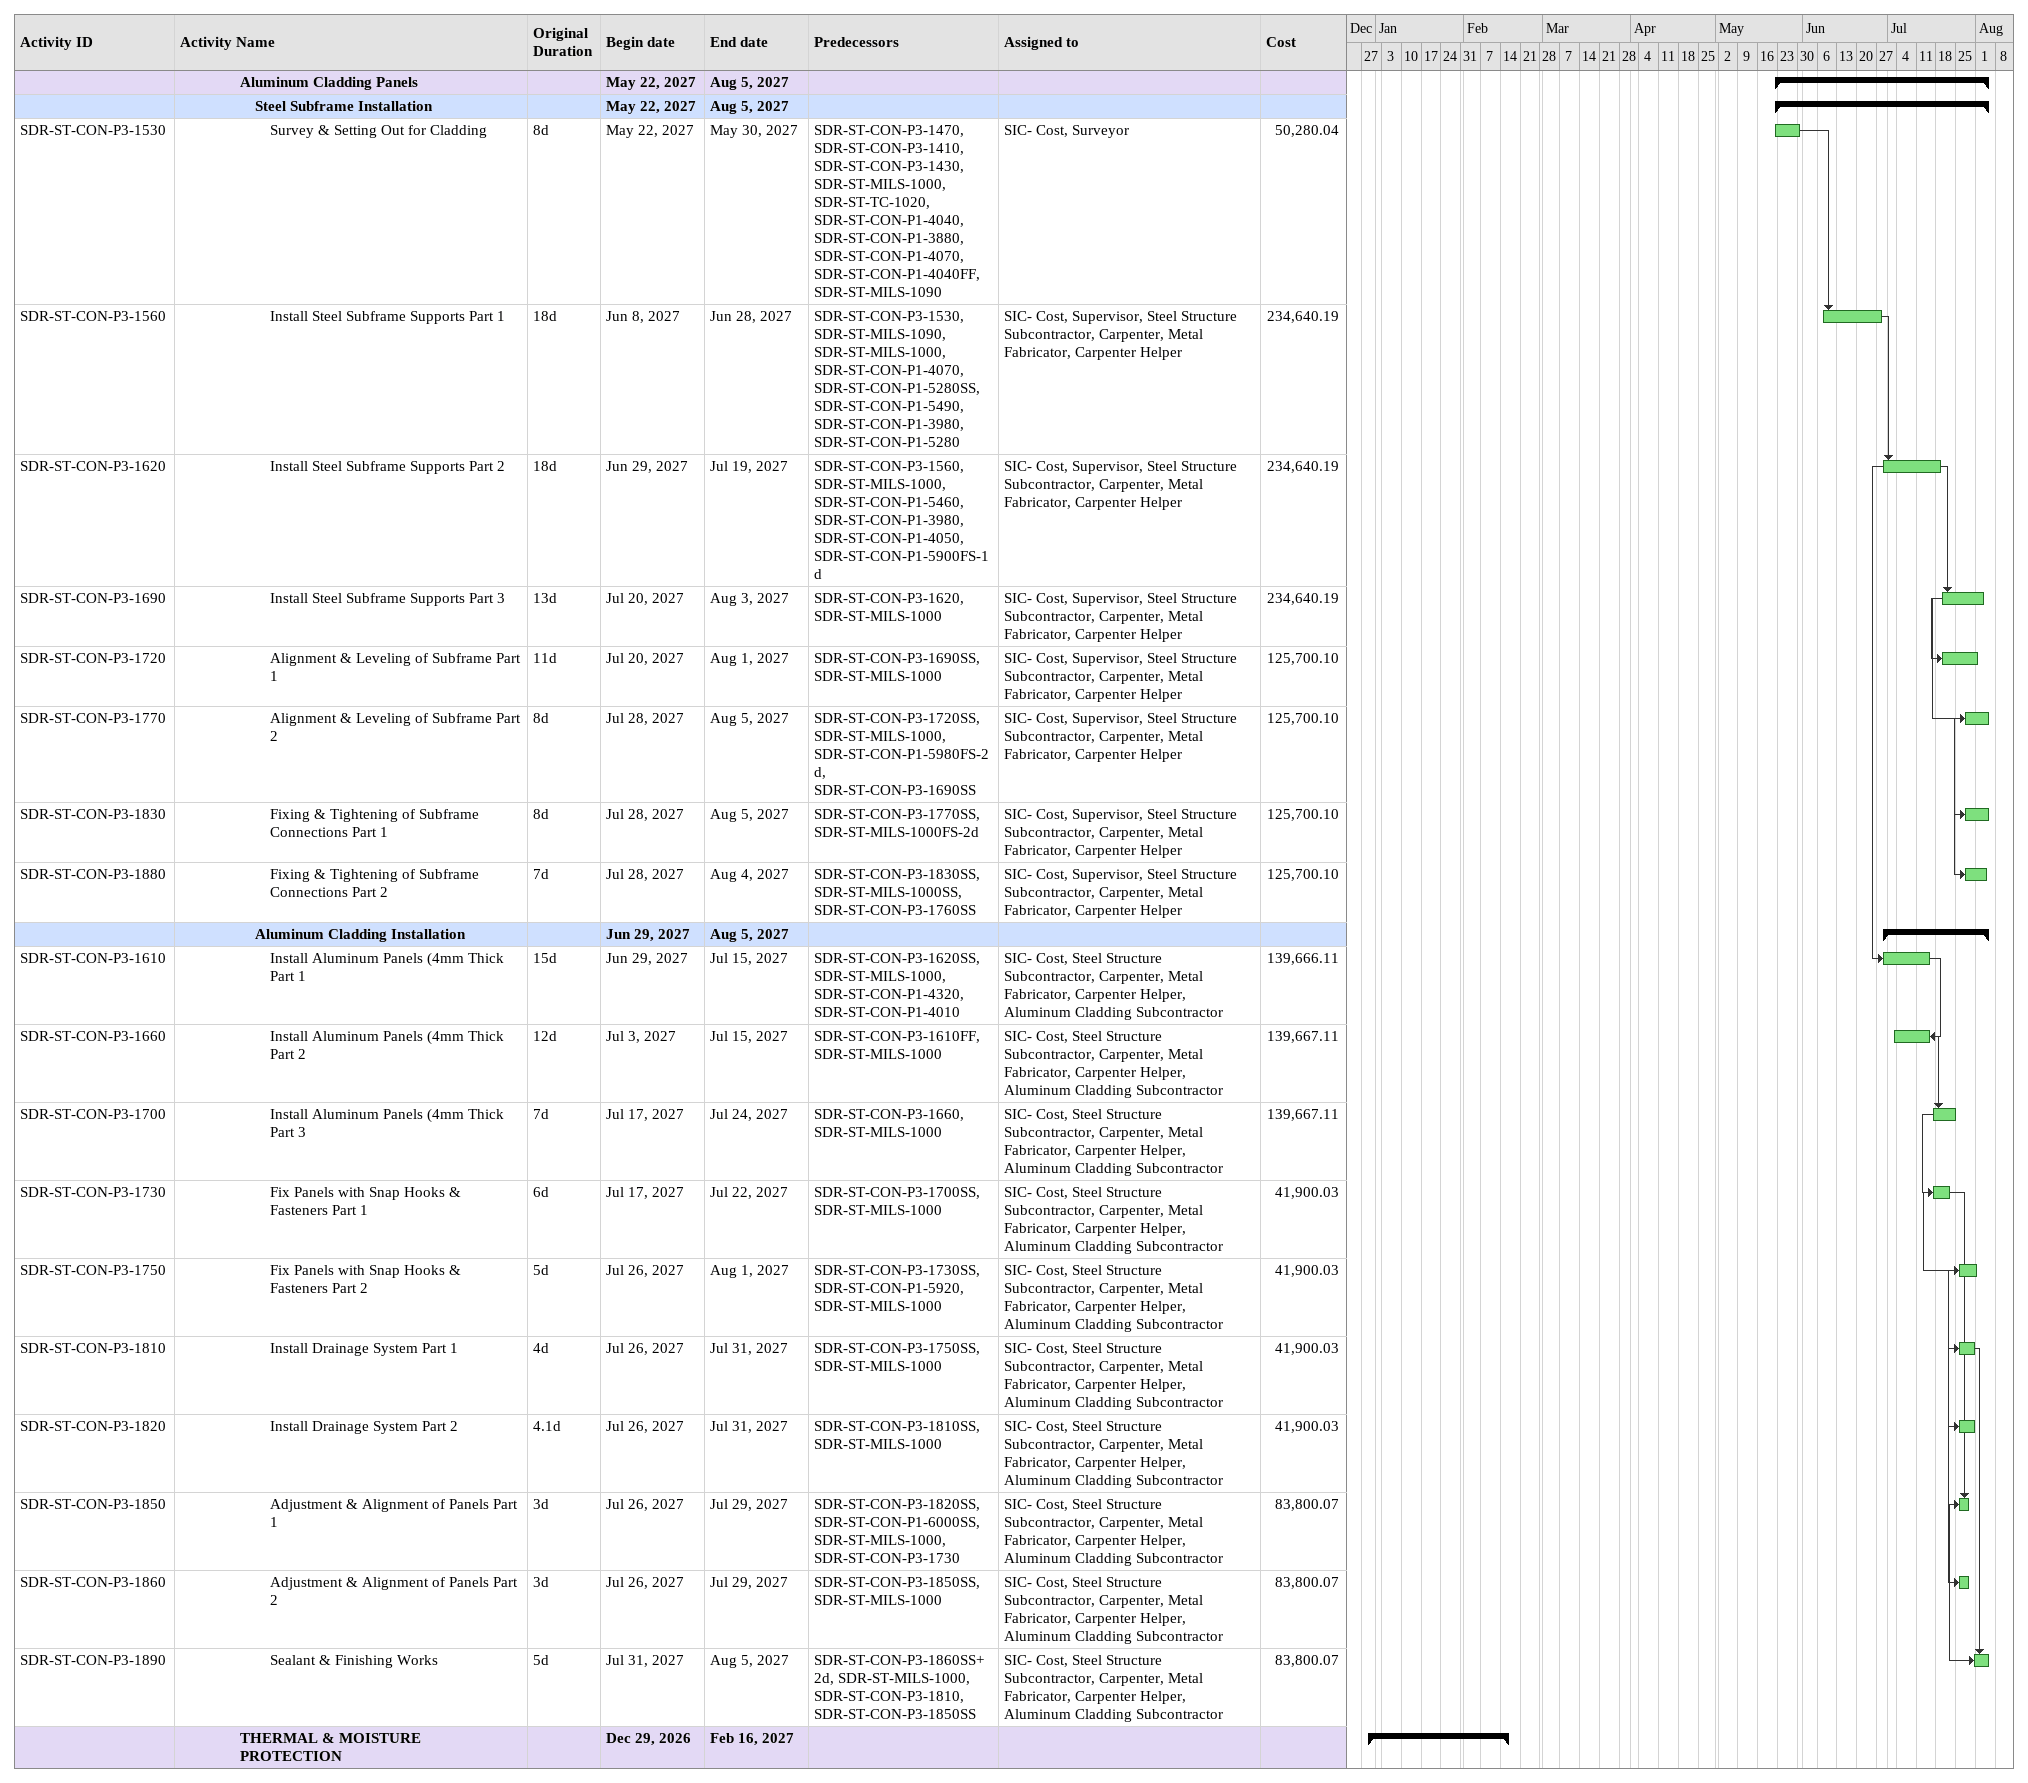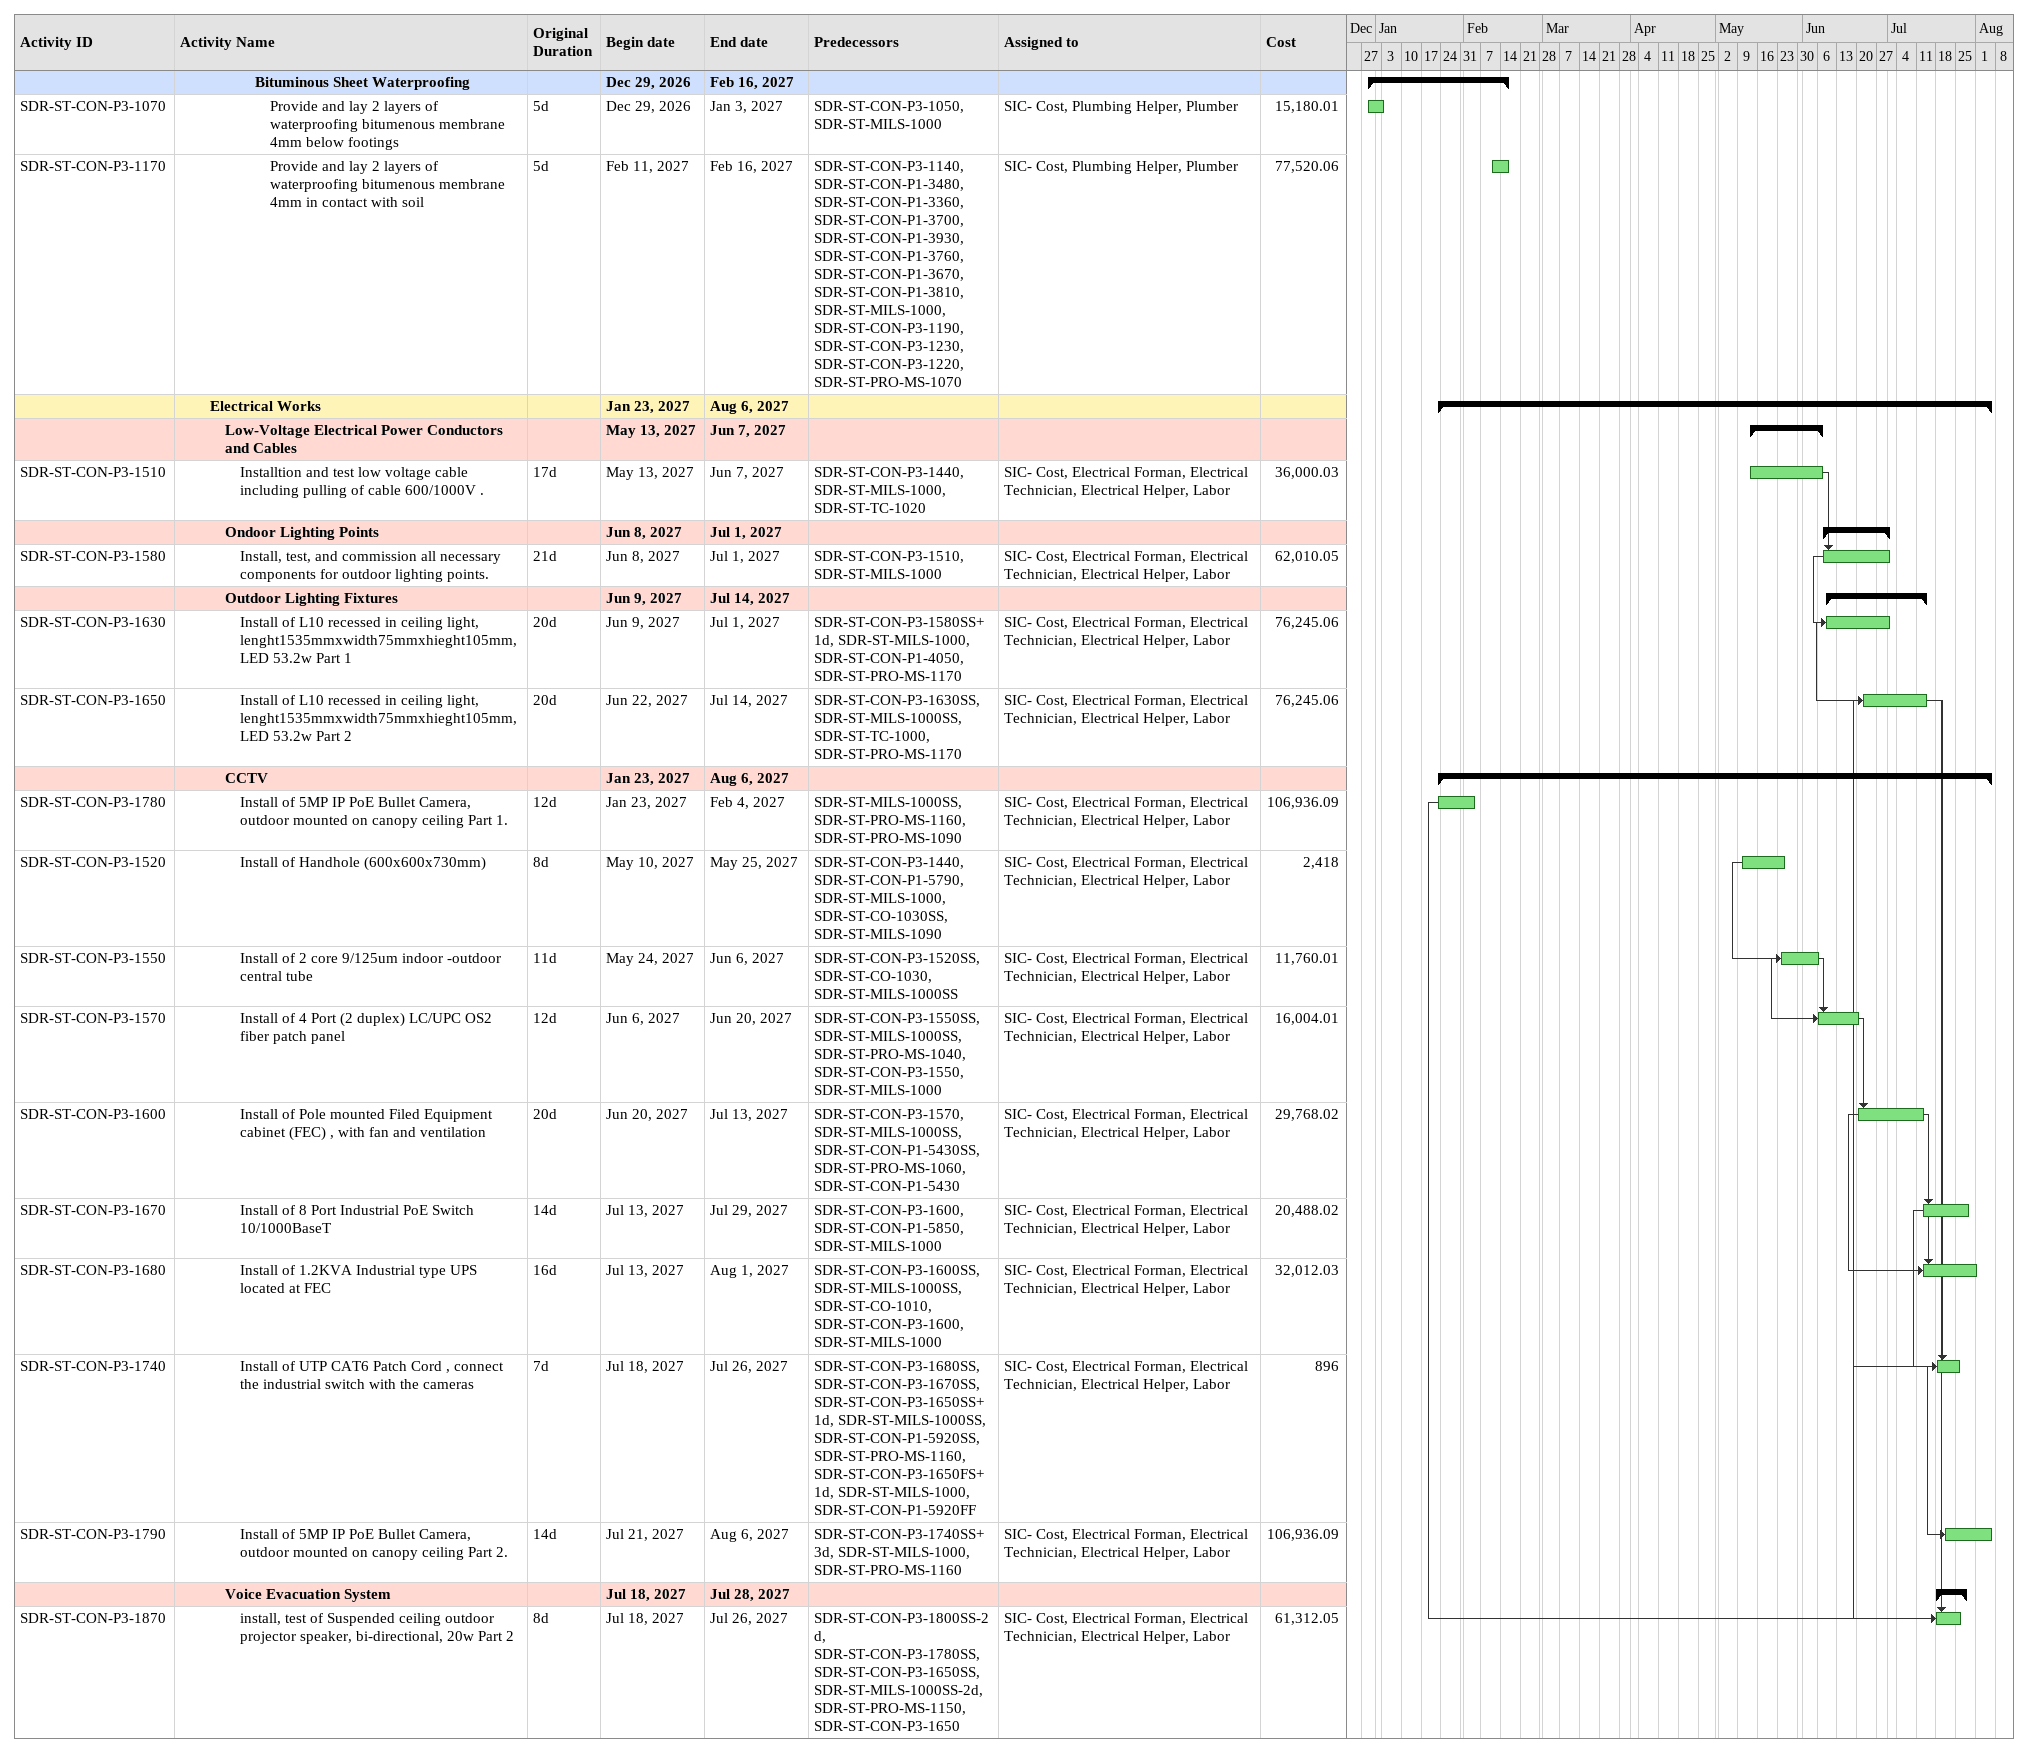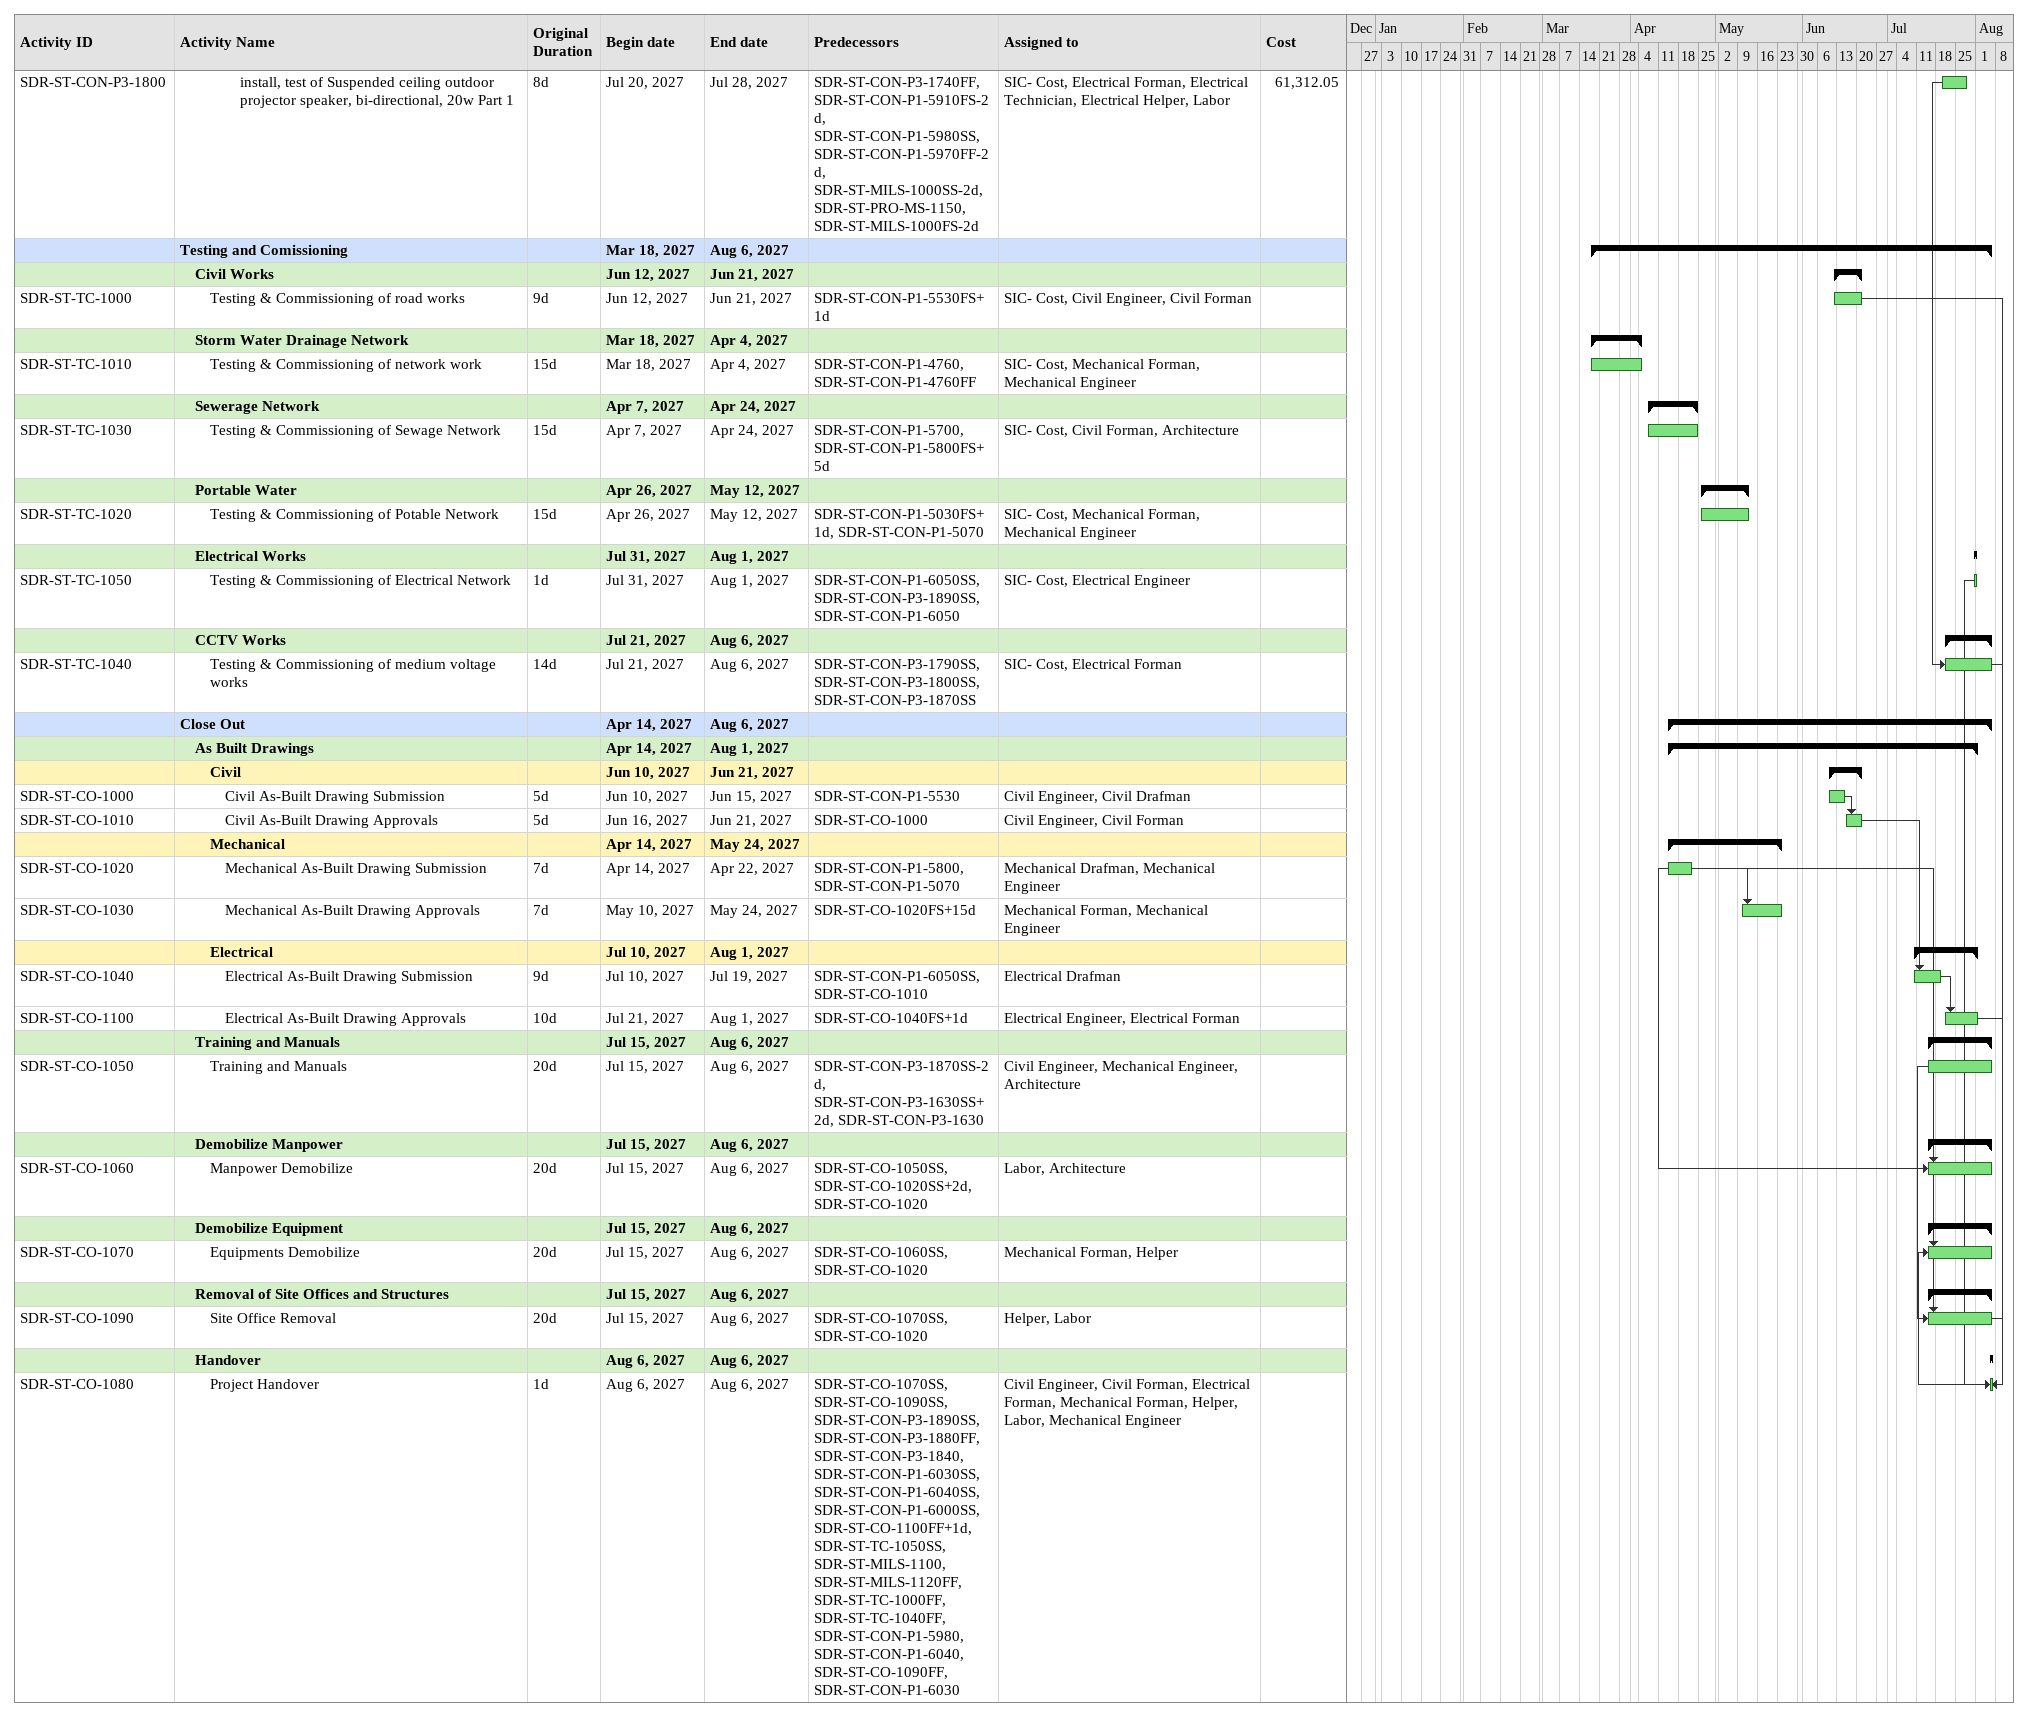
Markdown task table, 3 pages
| ID | Level | Task | Original duration | Start | Finish | Predecessors | Resources | Cost |
|---|---|---|---|---|---|---|---|---|
|  | 5 | **Aluminum Cladding Panels** |  | 2027-05-22 | 2027-08-05 |  |  |  |
|  | 6 | **Steel Subframe Installation** |  | 2027-05-22 | 2027-08-05 |  |  |  |
| SDR-ST-CON-P3-1530 | 7 | Survey & Setting Out for Cladding | 8d | 2027-05-22 | 2027-05-30 | SDR-ST-CON-P3-1470, SDR-ST-CON-P3-1410, SDR-ST-CON-P3-1430, SDR-ST-MILS-1000, SDR-ST-TC-1020, SDR-ST-CON-P1-4040, SDR-ST-CON-P1-3880, SDR-ST-CON-P1-4070, SDR-ST-CON-P1-4040FF, SDR-ST-MILS-1090 | SIC- Cost, Surveyor | 50280.04 |
| SDR-ST-CON-P3-1560 | 7 | Install Steel Subframe Supports Part 1 | 18d | 2027-06-08 | 2027-06-28 | SDR-ST-CON-P3-1530, SDR-ST-MILS-1090, SDR-ST-MILS-1000, SDR-ST-CON-P1-4070, SDR-ST-CON-P1-5280SS, SDR-ST-CON-P1-5490, SDR-ST-CON-P1-3980, SDR-ST-CON-P1-5280 | SIC- Cost, Supervisor, Steel Structure Subcontractor, Carpenter, Metal Fabricator, Carpenter Helper | 234640.19 |
| SDR-ST-CON-P3-1620 | 7 | Install Steel Subframe Supports Part 2 | 18d | 2027-06-29 | 2027-07-19 | SDR-ST-CON-P3-1560, SDR-ST-MILS-1000, SDR-ST-CON-P1-5460, SDR-ST-CON-P1-3980, SDR-ST-CON-P1-4050, SDR-ST-CON-P1-5900FS-1d | SIC- Cost, Supervisor, Steel Structure Subcontractor, Carpenter, Metal Fabricator, Carpenter Helper | 234640.19 |
| SDR-ST-CON-P3-1690 | 7 | Install Steel Subframe Supports Part 3 | 13d | 2027-07-20 | 2027-08-03 | SDR-ST-CON-P3-1620, SDR-ST-MILS-1000 | SIC- Cost, Supervisor, Steel Structure Subcontractor, Carpenter, Metal Fabricator, Carpenter Helper | 234640.19 |
| SDR-ST-CON-P3-1720 | 7 | Alignment & Leveling of Subframe Part 1 | 11d | 2027-07-20 | 2027-08-01 | SDR-ST-CON-P3-1690SS, SDR-ST-MILS-1000 | SIC- Cost, Supervisor, Steel Structure Subcontractor, Carpenter, Metal Fabricator, Carpenter Helper | 125700.10 |
| SDR-ST-CON-P3-1770 | 7 | Alignment & Leveling of Subframe Part 2 | 8d | 2027-07-28 | 2027-08-05 | SDR-ST-CON-P3-1720SS, SDR-ST-MILS-1000, SDR-ST-CON-P1-5980FS-2d, SDR-ST-CON-P3-1690SS | SIC- Cost, Supervisor, Steel Structure Subcontractor, Carpenter, Metal Fabricator, Carpenter Helper | 125700.10 |
| SDR-ST-CON-P3-1830 | 7 | Fixing & Tightening of Subframe Connections Part 1 | 8d | 2027-07-28 | 2027-08-05 | SDR-ST-CON-P3-1770SS, SDR-ST-MILS-1000FS-2d | SIC- Cost, Supervisor, Steel Structure Subcontractor, Carpenter, Metal Fabricator, Carpenter Helper | 125700.10 |
| SDR-ST-CON-P3-1880 | 7 | Fixing & Tightening of Subframe Connections Part 2 | 7d | 2027-07-28 | 2027-08-04 | SDR-ST-CON-P3-1830SS, SDR-ST-MILS-1000SS, SDR-ST-CON-P3-1760SS | SIC- Cost, Supervisor, Steel Structure Subcontractor, Carpenter, Metal Fabricator, Carpenter Helper | 125700.10 |
|  | 6 | **Aluminum Cladding Installation** |  | 2027-06-29 | 2027-08-05 |  |  |  |
| SDR-ST-CON-P3-1610 | 7 | Install Aluminum Panels (4mm Thick Part 1 | 15d | 2027-06-29 | 2027-07-15 | SDR-ST-CON-P3-1620SS, SDR-ST-MILS-1000, SDR-ST-CON-P1-4320, SDR-ST-CON-P1-4010 | SIC- Cost, Steel Structure Subcontractor, Carpenter, Metal Fabricator, Carpenter Helper, Aluminum Cladding Subcontractor | 139666.11 |
| SDR-ST-CON-P3-1660 | 7 | Install Aluminum Panels (4mm Thick Part 2 | 12d | 2027-07-03 | 2027-07-15 | SDR-ST-CON-P3-1610FF, SDR-ST-MILS-1000 | SIC- Cost, Steel Structure Subcontractor, Carpenter, Metal Fabricator, Carpenter Helper, Aluminum Cladding Subcontractor | 139667.11 |
| SDR-ST-CON-P3-1700 | 7 | Install Aluminum Panels (4mm Thick Part 3 | 7d | 2027-07-17 | 2027-07-24 | SDR-ST-CON-P3-1660, SDR-ST-MILS-1000 | SIC- Cost, Steel Structure Subcontractor, Carpenter, Metal Fabricator, Carpenter Helper, Aluminum Cladding Subcontractor | 139667.11 |
| SDR-ST-CON-P3-1730 | 7 | Fix Panels with Snap Hooks & Fasteners Part 1 | 6d | 2027-07-17 | 2027-07-22 | SDR-ST-CON-P3-1700SS, SDR-ST-MILS-1000 | SIC- Cost, Steel Structure Subcontractor, Carpenter, Metal Fabricator, Carpenter Helper, Aluminum Cladding Subcontractor | 41900.03 |
| SDR-ST-CON-P3-1750 | 7 | Fix Panels with Snap Hooks & Fasteners Part 2 | 5d | 2027-07-26 | 2027-08-01 | SDR-ST-CON-P3-1730SS, SDR-ST-CON-P1-5920, SDR-ST-MILS-1000 | SIC- Cost, Steel Structure Subcontractor, Carpenter, Metal Fabricator, Carpenter Helper, Aluminum Cladding Subcontractor | 41900.03 |
| SDR-ST-CON-P3-1810 | 7 | Install Drainage System Part 1 | 4d | 2027-07-26 | 2027-07-31 | SDR-ST-CON-P3-1750SS, SDR-ST-MILS-1000 | SIC- Cost, Steel Structure Subcontractor, Carpenter, Metal Fabricator, Carpenter Helper, Aluminum Cladding Subcontractor | 41900.03 |
| SDR-ST-CON-P3-1820 | 7 | Install Drainage System Part 2 | 4.1d | 2027-07-26 | 2027-07-31 | SDR-ST-CON-P3-1810SS, SDR-ST-MILS-1000 | SIC- Cost, Steel Structure Subcontractor, Carpenter, Metal Fabricator, Carpenter Helper, Aluminum Cladding Subcontractor | 41900.03 |
| SDR-ST-CON-P3-1850 | 7 | Adjustment & Alignment of Panels Part 1 | 3d | 2027-07-26 | 2027-07-29 | SDR-ST-CON-P3-1820SS, SDR-ST-CON-P1-6000SS, SDR-ST-MILS-1000, SDR-ST-CON-P3-1730 | SIC- Cost, Steel Structure Subcontractor, Carpenter, Metal Fabricator, Carpenter Helper, Aluminum Cladding Subcontractor | 83800.07 |
| SDR-ST-CON-P3-1860 | 7 | Adjustment & Alignment of Panels Part 2 | 3d | 2027-07-26 | 2027-07-29 | SDR-ST-CON-P3-1850SS, SDR-ST-MILS-1000 | SIC- Cost, Steel Structure Subcontractor, Carpenter, Metal Fabricator, Carpenter Helper, Aluminum Cladding Subcontractor | 83800.07 |
| SDR-ST-CON-P3-1890 | 7 | Sealant & Finishing Works | 5d | 2027-07-31 | 2027-08-05 | SDR-ST-CON-P3-1860SS+2d, SDR-ST-MILS-1000, SDR-ST-CON-P3-1810, SDR-ST-CON-P3-1850SS | SIC- Cost, Steel Structure Subcontractor, Carpenter, Metal Fabricator, Carpenter Helper, Aluminum Cladding Subcontractor | 83800.07 |
|  | 5 | **THERMAL & MOISTURE PROTECTION** |  | 2026-12-29 | 2027-02-16 |  |  |  |
|  | 6 | **Bituminous Sheet Waterproofing** |  | 2026-12-29 | 2027-02-16 |  |  |  |
| SDR-ST-CON-P3-1070 | 7 | Provide and lay 2 layers of waterproofing bitumenous membrane 4mm below footings | 5d | 2026-12-29 | 2027-01-03 | SDR-ST-CON-P3-1050, SDR-ST-MILS-1000 | SIC- Cost, Plumbing Helper, Plumber | 15180.01 |
| SDR-ST-CON-P3-1170 | 7 | Provide and lay 2 layers of waterproofing bitumenous membrane 4mm in contact with soil | 5d | 2027-02-11 | 2027-02-16 | SDR-ST-CON-P3-1140, SDR-ST-CON-P1-3480, SDR-ST-CON-P1-3360, SDR-ST-CON-P1-3700, SDR-ST-CON-P1-3930, SDR-ST-CON-P1-3760, SDR-ST-CON-P1-3670, SDR-ST-CON-P1-3810, SDR-ST-MILS-1000, SDR-ST-CON-P3-1190, SDR-ST-CON-P3-1230, SDR-ST-CON-P3-1220, SDR-ST-PRO-MS-1070 | SIC- Cost, Plumbing Helper, Plumber | 77520.06 |
|  | 3 | **Electrical Works** |  | 2027-01-23 | 2027-08-06 |  |  |  |
|  | 4 | **Low-Voltage Electrical Power Conductors and Cables** |  | 2027-05-13 | 2027-06-07 |  |  |  |
| SDR-ST-CON-P3-1510 | 5 | Installtion and test low voltage cable including pulling of cable 600/1000V . | 17d | 2027-05-13 | 2027-06-07 | SDR-ST-CON-P3-1440, SDR-ST-MILS-1000, SDR-ST-TC-1020 | SIC- Cost, Electrical Forman, Electrical Technician, Electrical Helper, Labor | 36000.03 |
|  | 4 | **Ondoor Lighting Points** |  | 2027-06-08 | 2027-07-01 |  |  |  |
| SDR-ST-CON-P3-1580 | 5 | Install, test, and commission all necessary components for outdoor lighting points. | 21d | 2027-06-08 | 2027-07-01 | SDR-ST-CON-P3-1510, SDR-ST-MILS-1000 | SIC- Cost, Electrical Forman, Electrical Technician, Electrical Helper, Labor | 62010.05 |
|  | 4 | **Outdoor Lighting Fixtures** |  | 2027-06-09 | 2027-07-14 |  |  |  |
| SDR-ST-CON-P3-1630 | 5 | Install of L10 recessed in ceiling light, lenght1535mmxwidth75mmxhieght105mm, LED 53.2w Part 1 | 20d | 2027-06-09 | 2027-07-01 | SDR-ST-CON-P3-1580SS+1d, SDR-ST-MILS-1000, SDR-ST-CON-P1-4050, SDR-ST-PRO-MS-1170 | SIC- Cost, Electrical Forman, Electrical Technician, Electrical Helper, Labor | 76245.06 |
| SDR-ST-CON-P3-1650 | 5 | Install of L10 recessed in ceiling light, lenght1535mmxwidth75mmxhieght105mm, LED 53.2w Part 2 | 20d | 2027-06-22 | 2027-07-14 | SDR-ST-CON-P3-1630SS, SDR-ST-MILS-1000SS, SDR-ST-TC-1000, SDR-ST-PRO-MS-1170 | SIC- Cost, Electrical Forman, Electrical Technician, Electrical Helper, Labor | 76245.06 |
|  | 4 | **CCTV** |  | 2027-01-23 | 2027-08-06 |  |  |  |
| SDR-ST-CON-P3-1780 | 5 | Install of 5MP IP PoE Bullet Camera, outdoor mounted on canopy ceiling Part 1. | 12d | 2027-01-23 | 2027-02-04 | SDR-ST-MILS-1000SS, SDR-ST-PRO-MS-1160, SDR-ST-PRO-MS-1090 | SIC- Cost, Electrical Forman, Electrical Technician, Electrical Helper, Labor | 106936.09 |
| SDR-ST-CON-P3-1520 | 5 | Install of Handhole (600x600x730mm) | 8d | 2027-05-10 | 2027-05-25 | SDR-ST-CON-P3-1440, SDR-ST-CON-P1-5790, SDR-ST-MILS-1000, SDR-ST-CO-1030SS, SDR-ST-MILS-1090 | SIC- Cost, Electrical Forman, Electrical Technician, Electrical Helper, Labor | 2418 |
| SDR-ST-CON-P3-1550 | 5 | Install of 2 core 9/125um indoor -outdoor central tube | 11d | 2027-05-24 | 2027-06-06 | SDR-ST-CON-P3-1520SS, SDR-ST-CO-1030, SDR-ST-MILS-1000SS | SIC- Cost, Electrical Forman, Electrical Technician, Electrical Helper, Labor | 11760.01 |
| SDR-ST-CON-P3-1570 | 5 | Install of 4 Port (2 duplex) LC/UPC OS2 fiber patch panel | 12d | 2027-06-06 | 2027-06-20 | SDR-ST-CON-P3-1550SS, SDR-ST-MILS-1000SS, SDR-ST-PRO-MS-1040, SDR-ST-CON-P3-1550, SDR-ST-MILS-1000 | SIC- Cost, Electrical Forman, Electrical Technician, Electrical Helper, Labor | 16004.01 |
| SDR-ST-CON-P3-1600 | 5 | Install of Pole mounted Filed Equipment cabinet (FEC) , with fan and ventilation | 20d | 2027-06-20 | 2027-07-13 | SDR-ST-CON-P3-1570, SDR-ST-MILS-1000SS, SDR-ST-CON-P1-5430SS, SDR-ST-PRO-MS-1060, SDR-ST-CON-P1-5430 | SIC- Cost, Electrical Forman, Electrical Technician, Electrical Helper, Labor | 29768.02 |
| SDR-ST-CON-P3-1670 | 5 | Install of 8 Port Industrial PoE Switch 10/1000BaseT | 14d | 2027-07-13 | 2027-07-29 | SDR-ST-CON-P3-1600, SDR-ST-CON-P1-5850, SDR-ST-MILS-1000 | SIC- Cost, Electrical Forman, Electrical Technician, Electrical Helper, Labor | 20488.02 |
| SDR-ST-CON-P3-1680 | 5 | Install of 1.2KVA Industrial type UPS located at FEC | 16d | 2027-07-13 | 2027-08-01 | SDR-ST-CON-P3-1600SS, SDR-ST-MILS-1000SS, SDR-ST-CO-1010, SDR-ST-CON-P3-1600, SDR-ST-MILS-1000 | SIC- Cost, Electrical Forman, Electrical Technician, Electrical Helper, Labor | 32012.03 |
| SDR-ST-CON-P3-1740 | 5 | Install of UTP CAT6 Patch Cord , connect the industrial switch with the cameras | 7d | 2027-07-18 | 2027-07-26 | SDR-ST-CON-P3-1680SS, SDR-ST-CON-P3-1670SS, SDR-ST-CON-P3-1650SS+1d, SDR-ST-MILS-1000SS, SDR-ST-CON-P1-5920SS, SDR-ST-PRO-MS-1160, SDR-ST-CON-P3-1650FS+1d, SDR-ST-MILS-1000, SDR-ST-CON-P1-5920FF | SIC- Cost, Electrical Forman, Electrical Technician, Electrical Helper, Labor | 896 |
| SDR-ST-CON-P3-1790 | 5 | Install of 5MP IP PoE Bullet Camera, outdoor mounted on canopy ceiling Part 2. | 14d | 2027-07-21 | 2027-08-06 | SDR-ST-CON-P3-1740SS+3d, SDR-ST-MILS-1000, SDR-ST-PRO-MS-1160 | SIC- Cost, Electrical Forman, Electrical Technician, Electrical Helper, Labor | 106936.09 |
|  | 4 | **Voice Evacuation System** |  | 2027-07-18 | 2027-07-28 |  |  |  |
| SDR-ST-CON-P3-1870 | 5 | install, test of Suspended ceiling outdoor projector speaker, bi-directional, 20w Part 2 | 8d | 2027-07-18 | 2027-07-26 | SDR-ST-CON-P3-1800SS-2d, SDR-ST-CON-P3-1780SS, SDR-ST-CON-P3-1650SS, SDR-ST-MILS-1000SS-2d, SDR-ST-PRO-MS-1150, SDR-ST-CON-P3-1650 | SIC- Cost, Electrical Forman, Electrical Technician, Electrical Helper, Labor | 61312.05 |
| SDR-ST-CON-P3-1800 | 5 | install, test of Suspended ceiling outdoor projector speaker, bi-directional, 20w Part 1 | 8d | 2027-07-20 | 2027-07-28 | SDR-ST-CON-P3-1740FF, SDR-ST-CON-P1-5910FS-2d, SDR-ST-CON-P1-5980SS, SDR-ST-CON-P1-5970FF-2d, SDR-ST-MILS-1000SS-2d, SDR-ST-PRO-MS-1150, SDR-ST-MILS-1000FS-2d | SIC- Cost, Electrical Forman, Electrical Technician, Electrical Helper, Labor | 61312.05 |
|  | 1 | **Testing and Comissioning** |  | 2027-03-18 | 2027-08-06 |  |  |  |
|  | 2 | **Civil Works** |  | 2027-06-12 | 2027-06-21 |  |  |  |
| SDR-ST-TC-1000 | 3 | Testing & Commissioning of road works | 9d | 2027-06-12 | 2027-06-21 | SDR-ST-CON-P1-5530FS+1d | SIC- Cost, Civil Engineer, Civil Forman |  |
|  | 2 | **Storm Water Drainage Network** |  | 2027-03-18 | 2027-04-04 |  |  |  |
| SDR-ST-TC-1010 | 3 | Testing & Commissioning of network work | 15d | 2027-03-18 | 2027-04-04 | SDR-ST-CON-P1-4760, SDR-ST-CON-P1-4760FF | SIC- Cost, Mechanical Forman, Mechanical Engineer |  |
|  | 2 | **Sewerage Network** |  | 2027-04-07 | 2027-04-24 |  |  |  |
| SDR-ST-TC-1030 | 3 | Testing & Commissioning of Sewage Network | 15d | 2027-04-07 | 2027-04-24 | SDR-ST-CON-P1-5700, SDR-ST-CON-P1-5800FS+5d | SIC- Cost, Civil Forman, Architecture |  |
|  | 2 | **Portable Water** |  | 2027-04-26 | 2027-05-12 |  |  |  |
| SDR-ST-TC-1020 | 3 | Testing & Commissioning of Potable Network | 15d | 2027-04-26 | 2027-05-12 | SDR-ST-CON-P1-5030FS+1d, SDR-ST-CON-P1-5070 | SIC- Cost, Mechanical Forman, Mechanical Engineer |  |
|  | 2 | **Electrical Works** |  | 2027-07-31 | 2027-08-01 |  |  |  |
| SDR-ST-TC-1050 | 3 | Testing & Commissioning of Electrical Network | 1d | 2027-07-31 | 2027-08-01 | SDR-ST-CON-P1-6050SS, SDR-ST-CON-P3-1890SS, SDR-ST-CON-P1-6050 | SIC- Cost, Electrical Engineer |  |
|  | 2 | **CCTV Works** |  | 2027-07-21 | 2027-08-06 |  |  |  |
| SDR-ST-TC-1040 | 3 | Testing & Commissioning of medium voltage works | 14d | 2027-07-21 | 2027-08-06 | SDR-ST-CON-P3-1790SS, SDR-ST-CON-P3-1800SS, SDR-ST-CON-P3-1870SS | SIC- Cost, Electrical Forman |  |
|  | 1 | **Close Out** |  | 2027-04-14 | 2027-08-06 |  |  |  |
|  | 2 | **As Built Drawings** |  | 2027-04-14 | 2027-08-01 |  |  |  |
|  | 3 | **Civil** |  | 2027-06-10 | 2027-06-21 |  |  |  |
| SDR-ST-CO-1000 | 4 | Civil As-Built Drawing Submission | 5d | 2027-06-10 | 2027-06-15 | SDR-ST-CON-P1-5530 | Civil Engineer, Civil Drafman |  |
| SDR-ST-CO-1010 | 4 | Civil As-Built Drawing Approvals | 5d | 2027-06-16 | 2027-06-21 | SDR-ST-CO-1000 | Civil Engineer, Civil Forman |  |
|  | 3 | **Mechanical** |  | 2027-04-14 | 2027-05-24 |  |  |  |
| SDR-ST-CO-1020 | 4 | Mechanical As-Built Drawing Submission | 7d | 2027-04-14 | 2027-04-22 | SDR-ST-CON-P1-5800, SDR-ST-CON-P1-5070 | Mechanical Drafman, Mechanical Engineer |  |
| SDR-ST-CO-1030 | 4 | Mechanical As-Built Drawing Approvals | 7d | 2027-05-10 | 2027-05-24 | SDR-ST-CO-1020FS+15d | Mechanical Forman, Mechanical Engineer |  |
|  | 3 | **Electrical** |  | 2027-07-10 | 2027-08-01 |  |  |  |
| SDR-ST-CO-1040 | 4 | Electrical As-Built Drawing Submission | 9d | 2027-07-10 | 2027-07-19 | SDR-ST-CON-P1-6050SS, SDR-ST-CO-1010 | Electrical Drafman |  |
| SDR-ST-CO-1100 | 4 | Electrical As-Built Drawing Approvals | 10d | 2027-07-21 | 2027-08-01 | SDR-ST-CO-1040FS+1d | Electrical Engineer, Electrical Forman |  |
|  | 2 | **Training and Manuals** |  | 2027-07-15 | 2027-08-06 |  |  |  |
| SDR-ST-CO-1050 | 3 | Training and Manuals | 20d | 2027-07-15 | 2027-08-06 | SDR-ST-CON-P3-1870SS-2d, SDR-ST-CON-P3-1630SS+2d, SDR-ST-CON-P3-1630 | Civil Engineer, Mechanical Engineer, Architecture |  |
|  | 2 | **Demobilize Manpower** |  | 2027-07-15 | 2027-08-06 |  |  |  |
| SDR-ST-CO-1060 | 3 | Manpower Demobilize | 20d | 2027-07-15 | 2027-08-06 | SDR-ST-CO-1050SS, SDR-ST-CO-1020SS+2d, SDR-ST-CO-1020 | Labor, Architecture |  |
|  | 2 | **Demobilize Equipment** |  | 2027-07-15 | 2027-08-06 |  |  |  |
| SDR-ST-CO-1070 | 3 | Equipments Demobilize | 20d | 2027-07-15 | 2027-08-06 | SDR-ST-CO-1060SS, SDR-ST-CO-1020 | Mechanical Forman, Helper |  |
|  | 2 | **Removal of Site Offices and Structures** |  | 2027-07-15 | 2027-08-06 |  |  |  |
| SDR-ST-CO-1090 | 3 | Site Office Removal | 20d | 2027-07-15 | 2027-08-06 | SDR-ST-CO-1070SS, SDR-ST-CO-1020 | Helper, Labor |  |
|  | 2 | **Handover** |  | 2027-08-06 | 2027-08-06 |  |  |  |
| SDR-ST-CO-1080 | 3 | Project Handover | 1d | 2027-08-06 | 2027-08-06 | SDR-ST-CO-1070SS, SDR-ST-CO-1090SS, SDR-ST-CON-P3-1890SS, SDR-ST-CON-P3-1880FF, SDR-ST-CON-P3-1840, SDR-ST-CON-P1-6030SS, SDR-ST-CON-P1-6040SS, SDR-ST-CON-P1-6000SS, SDR-ST-CO-1100FF+1d, SDR-ST-TC-1050SS, SDR-ST-MILS-1100, SDR-ST-MILS-1120FF, SDR-ST-TC-1000FF, SDR-ST-TC-1040FF, SDR-ST-CON-P1-5980, SDR-ST-CON-P1-6040, SDR-ST-CO-1090FF, SDR-ST-CON-P1-6030 | Civil Engineer, Civil Forman, Electrical Forman, Mechanical Forman, Helper, Labor, Mechanical Engineer |  |
